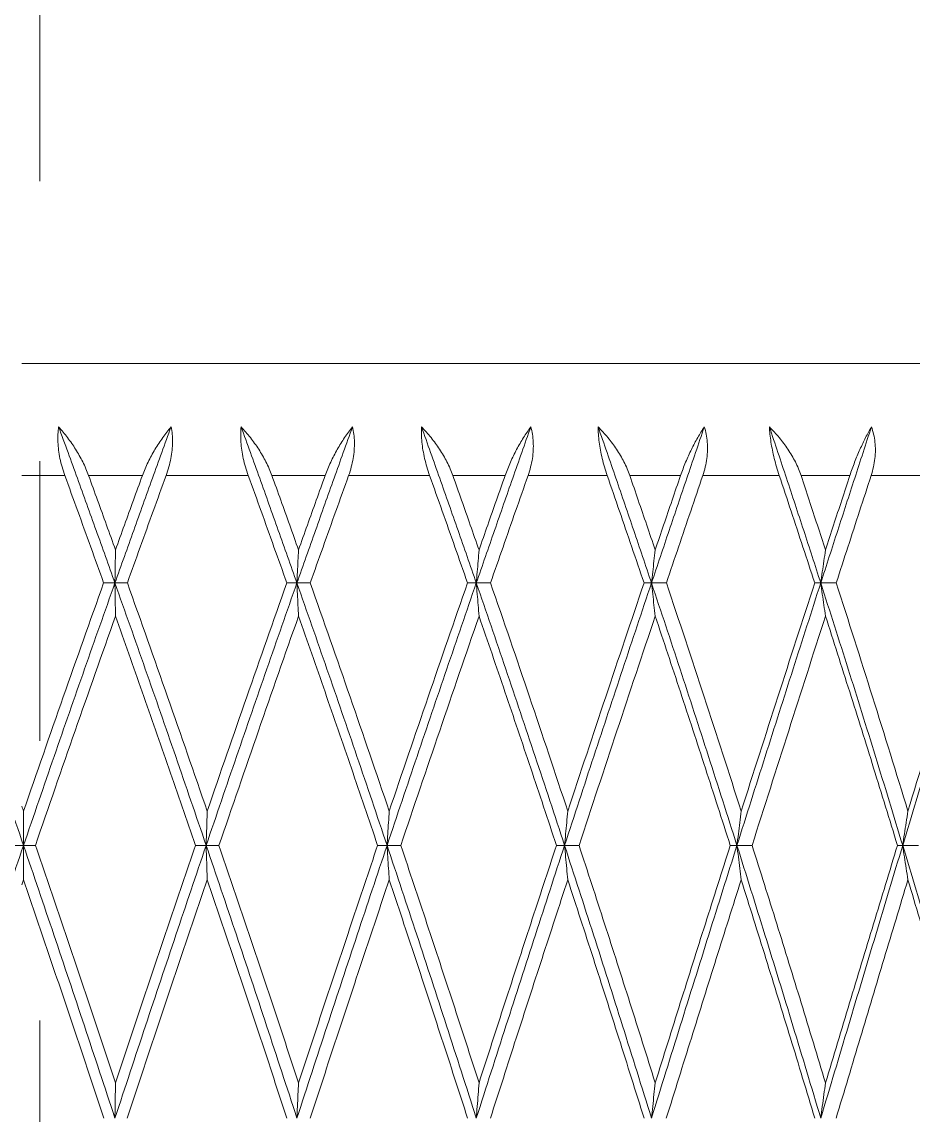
# Model space of a CAD drawing. Extents: x 1661 to 2451, y 0 to 579.
# Drawn here: x 2166.99 to 2174.95, y 464.05 to 473.82 of the extents above; entities that cross this region are included whole.
import ezdxf

# ---------------------------------------------------------------- set-up
doc = ezdxf.new("R2010")
doc.units = 0
doc.header["$LTSCALE"] = 10
doc.header["$MEASUREMENT"] = 0
doc.linetypes.add('CENTER', pattern=[2, 1.25, -0.25, 0.25, -0.25])
doc.layers.add('2', color=7, linetype='CONTINUOUS', true_color=0xffffff)
doc.layers.add('BODY', color=7, linetype='CONTINUOUS')

msp = doc.modelspace()

# ---------------------------------------------------------------- linework, layer by layer
at = {"layer": '2', "color": 7, "linetype": 'Continuous', "lineweight": 18}
for p, q in [((2166.9886, 470.7637), (2182.9886, 470.7637)), ((2166.9886, 466.107), (2167.0035, 466.1504))]:
    msp.add_line(p, q, dxfattribs=at)
at = {"layer": '2', "color": 7, "linetype": 'Continuous', "lineweight": 13}
for p, q in [((2167.3724, 469.7637), (2166.9886, 469.7637)), ((2168.277, 469.7637), (2169.0114, 469.7637)), ((2169.9075, 469.7637), (2170.6315, 469.7637)), ((2171.5107, 469.7637), (2172.2176, 469.7637)), ((2173.0716, 469.7637), (2173.7548, 469.7637)), ((2174.5757, 469.7637), (2175.2288, 469.7637))]:
    msp.add_line(p, q, dxfattribs=at)
at = {"layer": '2', "color": 7, "linetype": 'Continuous', "lineweight": 18}
for points in [[(2167.3171, 470.1996), (2167.311, 470.1557), (2167.3065, 470.064), (2167.3246, 469.9172), (2167.3537, 469.8151), (2167.3724, 469.7637)], [(2167.8201, 468.8034), (2167.7641, 468.9611), (2167.6522, 469.2747), (2167.4846, 469.7398), (2167.373, 470.0469), (2167.3171, 470.1996)], [(2168.3223, 470.1996), (2168.2667, 470.047), (2168.1554, 469.7402), (2167.988, 469.2748), (2167.8761, 468.9611), (2167.8201, 468.8034)], [(2168.3223, 470.1996), (2168.3306, 470.1557), (2168.3386, 470.064), (2168.3239, 469.9171), (2168.2957, 469.8151), (2168.277, 469.7637)], [(2169.0114, 469.7637), (2168.9928, 469.8151), (2168.9632, 469.9172), (2168.9418, 470.064), (2168.9427, 470.1557), (2168.9468, 470.1996)], [(2169.4458, 468.8034), (2169.3903, 468.9611), (2169.2794, 469.2747), (2169.1132, 469.7398), (2169.0023, 470.0469), (2168.9468, 470.1996)], [(2169.4458, 468.8034), (2169.5013, 468.9611), (2169.6121, 469.2748), (2169.7776, 469.7402), (2169.8876, 470.047), (2169.9425, 470.1996)], [(2169.9425, 470.1996), (2169.9527, 470.1557), (2169.9642, 470.064), (2169.953, 469.9171), (2169.9259, 469.8151), (2169.9075, 469.7637)], [(2170.6315, 469.7637), (2170.6132, 469.8151), (2170.5832, 469.9172), (2170.5589, 470.064), (2170.5563, 470.1557), (2170.5582, 470.1996)], [(2171.0485, 468.8034), (2170.9941, 468.9611), (2170.8852, 469.2747), (2170.7219, 469.7398), (2170.6128, 470.0469), (2170.5582, 470.1996)], [(2171.0485, 468.8034), (2171.1029, 468.9611), (2171.2116, 469.2748), (2171.3738, 469.7402), (2171.4815, 470.047), (2171.5352, 470.1996)], [(2171.5352, 470.1996), (2171.5472, 470.1557), (2171.562, 470.064), (2171.5545, 469.9171), (2171.5287, 469.8151), (2171.5107, 469.7637)], [(2172.6133, 468.8034), (2172.5604, 468.9611), (2172.4546, 469.2747), (2172.2957, 469.7398), (2172.1895, 470.0469), (2172.1363, 470.1996)], [(2172.2176, 469.7637), (2172.1997, 469.8151), (2172.1698, 469.9172), (2172.1427, 470.064), (2172.1365, 470.1557), (2172.1363, 470.1996)], [(2172.6133, 468.8034), (2172.6662, 468.9611), (2172.7717, 469.2748), (2172.929, 469.7402), (2173.0333, 470.047), (2173.0853, 470.1996)], [(2173.0853, 470.1996), (2173.0991, 470.1557), (2173.1171, 470.064), (2173.1132, 469.9171), (2173.0891, 469.8151), (2173.0716, 469.7637)], [(2174.1255, 468.8034), (2174.0747, 468.9611), (2173.9729, 469.2747), (2173.8199, 469.7398), (2173.7175, 470.0469), (2173.6662, 470.1996)], [(2173.7548, 469.7637), (2173.7375, 469.8151), (2173.7079, 469.9172), (2173.6782, 470.064), (2173.6686, 470.1557), (2173.6662, 470.1996)], [(2174.1255, 468.8034), (2174.1764, 468.9611), (2174.2777, 469.2748), (2174.4287, 469.7402), (2174.5287, 470.047), (2174.5785, 470.1996)], [(2174.5785, 470.1996), (2174.5939, 470.1557), (2174.6149, 470.064), (2174.6148, 469.9171), (2174.5925, 469.8151), (2174.5757, 469.7637)], [(2167.7192, 468.8034), (2167.6807, 468.9109), (2167.6038, 469.1254), (2167.4882, 469.4454), (2167.411, 469.6578), (2167.3724, 469.7637)], [(2167.825, 469.099), (2167.7984, 469.1732), (2167.745, 469.3214), (2167.6649, 469.543), (2167.6115, 469.6902), (2167.5847, 469.7637)], [(2168.0651, 469.7637), (2168.0384, 469.6902), (2167.9851, 469.543), (2167.905, 469.3214), (2167.8517, 469.1732), (2167.825, 469.099)], [(2168.277, 469.7637), (2168.2385, 469.6578), (2168.1615, 469.4454), (2168.0461, 469.1254), (2167.9693, 468.9109), (2167.9308, 468.8034)], [(2169.3554, 468.8034), (2169.3173, 468.9109), (2169.241, 469.1254), (2169.1264, 469.4454), (2169.0498, 469.6578), (2169.0114, 469.7637)], [(2169.4603, 469.099), (2169.4339, 469.1732), (2169.3811, 469.3214), (2169.3017, 469.543), (2169.2487, 469.6902), (2169.2221, 469.7637)], [(2169.4603, 469.099), (2169.4867, 469.1732), (2169.5395, 469.3214), (2169.6188, 469.543), (2169.6716, 469.6902), (2169.698, 469.7637)], [(2169.5651, 468.8034), (2169.6031, 468.9109), (2169.6792, 469.1254), (2169.7933, 469.4454), (2169.8694, 469.6578), (2169.9075, 469.7637)], [(2170.9696, 468.8034), (2170.9322, 468.9109), (2170.8573, 469.1254), (2170.7445, 469.4454), (2170.6692, 469.6578), (2170.6315, 469.7637)], [(2171.0725, 469.099), (2171.0466, 469.1732), (2170.9947, 469.3214), (2170.9168, 469.543), (2170.8647, 469.6902), (2170.8387, 469.7637)], [(2171.0725, 469.099), (2171.0984, 469.1732), (2171.1502, 469.3214), (2171.2279, 469.543), (2171.2797, 469.6902), (2171.3056, 469.7637)], [(2171.1753, 468.8034), (2171.2126, 468.9109), (2171.2872, 469.1254), (2171.399, 469.4454), (2171.4734, 469.6578), (2171.5107, 469.7637)], [(2172.5465, 468.8034), (2172.5102, 468.9109), (2172.4373, 469.1254), (2172.3277, 469.4454), (2172.2543, 469.6578), (2172.2176, 469.7637)], [(2172.6466, 469.099), (2172.6214, 469.1732), (2172.571, 469.3214), (2172.4952, 469.543), (2172.4446, 469.6902), (2172.4192, 469.7637)], [(2172.6466, 469.099), (2172.6718, 469.1732), (2172.7221, 469.3214), (2172.7975, 469.543), (2172.8477, 469.6902), (2172.8728, 469.7637)], [(2172.7464, 468.8034), (2172.7826, 468.9109), (2172.855, 469.1254), (2172.9634, 469.4454), (2173.0355, 469.6578), (2173.0716, 469.7637)], [(2174.0716, 468.8034), (2174.0366, 468.9109), (2173.9665, 469.1254), (2173.8609, 469.4454), (2173.7902, 469.6578), (2173.7548, 469.7637)], [(2174.1678, 469.099), (2174.1436, 469.1732), (2174.0951, 469.3214), (2174.0222, 469.543), (2173.9735, 469.6902), (2173.9491, 469.7637)], [(2174.1678, 469.099), (2174.192, 469.1732), (2174.2403, 469.3214), (2174.3128, 469.543), (2174.361, 469.6902), (2174.3851, 469.7637)], [(2174.2637, 468.8034), (2174.2985, 468.9109), (2174.368, 469.1254), (2174.472, 469.4454), (2174.5412, 469.6578), (2174.5757, 469.7637)], [(2167.825, 469.099), (2167.8245, 469.0662), (2167.8234, 469.0007), (2167.8217, 468.9022), (2167.8206, 468.8364), (2167.8201, 468.8034)], [(2169.4458, 468.8034), (2169.4474, 468.8364), (2169.4506, 468.9022), (2169.4554, 469.0007), (2169.4587, 469.0662), (2169.4603, 469.099)], [(2171.0485, 468.8034), (2171.0511, 468.8364), (2171.0565, 468.9022), (2171.0645, 469.0007), (2171.0698, 469.0662), (2171.0725, 469.099)], [(2172.6133, 468.8034), (2172.617, 468.8364), (2172.6243, 468.9022), (2172.6354, 469.0007), (2172.6429, 469.0662), (2172.6466, 469.099)], [(2174.1255, 468.8034), (2174.1302, 468.8364), (2174.1395, 468.9022), (2174.1536, 469.0007), (2174.1631, 469.0662), (2174.1678, 469.099)], [(2167.0034, 466.458), (2166.9121, 466.7253), (2166.7299, 467.2555), (2166.458, 468.0363), (2166.277, 468.5491), (2166.1867, 468.8034)], [(2167.8201, 468.8034), (2167.7299, 468.5496), (2167.5492, 468.0374), (2167.277, 467.2557), (2167.0947, 466.7254), (2167.0034, 466.458)], [(2167.0035, 466.7644), (2167.2384, 467.4454), (2167.4769, 468.1251), (2167.7192, 468.8034)], [(2167.7192, 468.8034), (2167.7304, 468.8034), (2167.7529, 468.8034), (2167.7865, 468.8034), (2167.8089, 468.8034), (2167.8201, 468.8034)], [(2167.9308, 468.8034), (2167.9185, 468.8034), (2167.8939, 468.8034), (2167.857, 468.8034), (2167.8324, 468.8034), (2167.8201, 468.8034)], [(2168.6349, 466.458), (2168.544, 466.7253), (2168.3625, 467.2555), (2168.0913, 468.0363), (2167.9104, 468.5491), (2167.8201, 468.8034)], [(2167.8201, 468.8034), (2167.8206, 468.7705), (2167.8217, 468.7046), (2167.8234, 468.6057), (2167.8245, 468.5396), (2167.825, 468.5066)], [(2168.6446, 466.7644), (2168.4108, 467.4454), (2168.173, 468.1251), (2167.9308, 468.8034)], [(2169.4458, 468.8034), (2169.3565, 468.5496), (2169.1773, 468.0374), (2168.907, 467.2557), (2168.7257, 466.7254), (2168.6349, 466.458)], [(2168.6446, 466.7644), (2168.8784, 467.4454), (2169.1153, 468.1251), (2169.3554, 468.8034)], [(2169.3554, 468.8034), (2169.3655, 468.8034), (2169.3856, 468.8034), (2169.4157, 468.8034), (2169.4358, 468.8034), (2169.4458, 468.8034)], [(2169.4458, 468.8034), (2169.459, 468.8034), (2169.4855, 468.8034), (2169.5253, 468.8034), (2169.5518, 468.8034), (2169.5651, 468.8034)], [(2169.4458, 468.8034), (2169.5353, 468.5491), (2169.7142, 468.0363), (2169.9823, 467.2555), (2170.1614, 466.7253), (2170.251, 466.458)], [(2169.4458, 468.8034), (2169.4474, 468.7705), (2169.4506, 468.7046), (2169.4554, 468.6057), (2169.4587, 468.5396), (2169.4603, 468.5066)], [(2170.2703, 466.7644), (2170.0397, 467.4454), (2169.8048, 468.1251), (2169.5651, 468.8034)], [(2171.0485, 468.8034), (2170.9609, 468.5496), (2170.7849, 468.0374), (2170.5191, 467.2557), (2170.3405, 466.7254), (2170.251, 466.458)], [(2170.2703, 466.7644), (2170.5008, 467.4454), (2170.7338, 468.1251), (2170.9696, 468.8034)], [(2170.9696, 468.8034), (2170.9784, 468.8034), (2170.9959, 468.8034), (2171.0222, 468.8034), (2171.0397, 468.8034), (2171.0485, 468.8034)], [(2171.0485, 468.8034), (2171.0626, 468.8034), (2171.0908, 468.8034), (2171.133, 468.8034), (2171.1612, 468.8034), (2171.1753, 468.8034)], [(2171.0485, 468.8034), (2171.1363, 468.5491), (2171.3118, 468.0363), (2171.5741, 467.2555), (2171.7491, 466.7253), (2171.8366, 466.458)], [(2171.0485, 468.8034), (2171.0511, 468.7705), (2171.0565, 468.7046), (2171.0645, 468.6057), (2171.0698, 468.5396), (2171.0725, 468.5066)], [(2171.8653, 466.7644), (2171.6402, 467.4454), (2171.4104, 468.1251), (2171.1753, 468.8034)], [(2172.6133, 468.8034), (2172.5282, 468.5496), (2172.3571, 468.0374), (2172.0982, 467.2557), (2171.924, 466.7254), (2171.8366, 466.458)], [(2171.8653, 466.7644), (2172.0903, 467.4454), (2172.3174, 468.1251), (2172.5465, 468.8034)], [(2172.5465, 468.8034), (2172.554, 468.8034), (2172.5688, 468.8034), (2172.5911, 468.8034), (2172.6059, 468.8034), (2172.6133, 468.8034)], [(2172.6133, 468.8034), (2172.6281, 468.8034), (2172.6577, 468.8034), (2172.702, 468.8034), (2172.7316, 468.8034), (2172.7464, 468.8034)], [(2172.6133, 468.8034), (2172.6986, 468.5491), (2172.8689, 468.0363), (2173.1231, 467.2555), (2173.2924, 466.7253), (2173.3769, 466.458)], [(2172.6133, 468.8034), (2172.617, 468.7705), (2172.6243, 468.7046), (2172.6354, 468.6057), (2172.6429, 468.5396), (2172.6466, 468.5066)], [(2173.4147, 466.7644), (2173.1972, 467.4454), (2172.9746, 468.1251), (2172.7464, 468.8034)], [(2174.1255, 468.8034), (2174.0437, 468.5496), (2173.8791, 468.0374), (2173.6296, 467.2557), (2173.4614, 466.7254), (2173.3769, 466.458)], [(2173.4147, 466.7644), (2173.6322, 467.4454), (2173.8511, 468.1251), (2174.0716, 468.8034)], [(2174.0716, 468.8034), (2174.0776, 468.8034), (2174.0896, 468.8034), (2174.1076, 468.8034), (2174.1196, 468.8034), (2174.1255, 468.8034)], [(2174.1255, 468.8034), (2174.1409, 468.8034), (2174.1716, 468.8034), (2174.2176, 468.8034), (2174.2483, 468.8034), (2174.2637, 468.8034)], [(2174.1255, 468.8034), (2174.2075, 468.5491), (2174.3711, 468.0363), (2174.6148, 467.2555), (2174.7768, 466.7253), (2174.8575, 466.458)], [(2174.1255, 468.8034), (2174.1302, 468.7705), (2174.1395, 468.7046), (2174.1536, 468.6057), (2174.1631, 468.5396), (2174.1678, 468.5066)], [(2174.9041, 466.7644), (2174.6962, 467.4454), (2174.4829, 468.1251), (2174.2637, 468.8034)], [(2175.5711, 468.8034), (2175.4934, 468.5496), (2175.3368, 468.0374), (2175.099, 467.2557), (2174.9383, 466.7254), (2174.8575, 466.458)], [(2174.9041, 466.7644), (2175.112, 467.4454), (2175.3208, 468.1251), (2175.5305, 468.8034)], [(2167.825, 468.5066), (2167.5827, 467.8251), (2167.3441, 467.1421), (2167.1089, 466.458)], [(2167.825, 468.5066), (2167.9047, 468.2824), (2168.0639, 467.8317), (2168.3022, 467.1489), (2168.4605, 466.689), (2168.5396, 466.458)], [(2169.4603, 468.5066), (2169.2202, 467.8251), (2168.9834, 467.1421), (2168.7495, 466.458)], [(2169.4603, 468.5066), (2169.5393, 468.2824), (2169.6969, 467.8317), (2169.9324, 467.1489), (2170.0887, 466.689), (2170.1667, 466.458)], [(2171.0725, 468.5066), (2170.837, 467.8251), (2170.6041, 467.1421), (2170.3737, 466.458)], [(2171.7641, 466.458), (2171.6879, 466.689), (2171.5351, 467.1489), (2171.3045, 467.8317), (2171.15, 468.2824), (2171.0725, 468.5066)], [(2172.6466, 468.5066), (2172.4178, 467.8251), (2172.191, 467.1421), (2171.9662, 466.458)], [(2172.6466, 468.5066), (2172.7219, 468.2824), (2172.8718, 467.8317), (2173.0953, 467.1489), (2173.2432, 466.689), (2173.3169, 466.458)], [(2174.1678, 468.5066), (2173.9478, 467.8251), (2173.7293, 467.1421), (2173.5122, 466.458)], [(2174.8106, 466.458), (2174.7401, 466.689), (2174.5985, 467.1489), (2174.3842, 467.8317), (2174.2401, 468.2824), (2174.1678, 468.5066)], [(2167.0035, 466.7644), (2166.9985, 466.7788), (2166.9936, 466.7931), (2166.9886, 466.8074)], [(2167.0034, 466.458), (2167.0034, 466.4922), (2167.0034, 466.5604), (2167.0035, 466.6625), (2167.0035, 466.7305), (2167.0035, 466.7644)], [(2168.6349, 466.458), (2168.6359, 466.4922), (2168.6381, 466.5604), (2168.6413, 466.6625), (2168.6435, 466.7305), (2168.6446, 466.7644)], [(2170.251, 466.458), (2170.2531, 466.4922), (2170.2574, 466.5604), (2170.2638, 466.6625), (2170.2681, 466.7305), (2170.2703, 466.7644)], [(2171.8366, 466.458), (2171.8397, 466.4922), (2171.8461, 466.5604), (2171.8556, 466.6625), (2171.862, 466.7305), (2171.8653, 466.7644)], [(2173.3769, 466.458), (2173.3811, 466.4922), (2173.3894, 466.5604), (2173.402, 466.6625), (2173.4105, 466.7305), (2173.4147, 466.7644)], [(2174.8575, 466.458), (2174.8627, 466.4922), (2174.873, 466.5604), (2174.8885, 466.6625), (2174.8989, 466.7305), (2174.9041, 466.7644)], [(2166.1867, 464.0197), (2166.2779, 464.2973), (2166.4601, 464.848), (2166.7324, 465.6611), (2166.9132, 466.1939), (2167.0034, 466.458)], [(2166.898, 466.458), (2166.9097, 466.458), (2166.9332, 466.458), (2166.9683, 466.458), (2166.9917, 466.458), (2167.0034, 466.458)], [(2167.109, 466.458), (2167.0972, 466.458), (2167.0738, 466.458), (2167.0386, 466.458), (2167.0151, 466.458), (2167.0034, 466.458)], [(2167.8201, 464.0197), (2167.7288, 464.2974), (2167.5466, 464.8482), (2167.2748, 465.6599), (2167.0938, 466.1934), (2167.0034, 466.458)], [(2167.0035, 466.1504), (2167.0035, 466.1846), (2167.0035, 466.253), (2167.0034, 466.3556), (2167.0034, 466.4239), (2167.0034, 466.458)], [(2167.109, 466.458), (2167.1887, 466.2257), (2167.348, 465.7588), (2167.5868, 465.0517), (2167.7456, 464.5757), (2167.825, 464.3366)], [(2168.6349, 466.458), (2168.5451, 466.1939), (2168.3651, 465.6611), (2168.0934, 464.848), (2167.9113, 464.2973), (2167.8201, 464.0197)], [(2168.5396, 466.458), (2168.4602, 466.2257), (2168.3014, 465.7588), (2168.0632, 465.0517), (2167.9044, 464.5757), (2167.825, 464.3366)], [(2168.6349, 466.458), (2168.6243, 466.458), (2168.6032, 466.458), (2168.5714, 466.458), (2168.5502, 466.458), (2168.5396, 466.458)], [(2168.7495, 466.458), (2168.7368, 466.458), (2168.7113, 466.458), (2168.6731, 466.458), (2168.6476, 466.458), (2168.6349, 466.458)], [(2169.4458, 464.0197), (2169.3554, 464.2974), (2169.1748, 464.8482), (2168.9048, 465.6599), (2168.7248, 466.1934), (2168.6349, 466.458)], [(2168.6349, 466.458), (2168.6359, 466.4239), (2168.6381, 466.3556), (2168.6413, 466.253), (2168.6435, 466.1846), (2168.6446, 466.1504)], [(2168.7495, 466.458), (2168.8289, 466.2257), (2168.9872, 465.7588), (2169.2242, 465.0517), (2169.3817, 464.5757), (2169.4603, 464.3366)], [(2170.251, 466.458), (2170.1625, 466.1939), (2169.9848, 465.6611), (2169.7163, 464.848), (2169.5361, 464.2973), (2169.4458, 464.0197)], [(2170.1667, 466.458), (2170.0884, 466.2257), (2169.9316, 465.7588), (2169.6961, 465.0517), (2169.539, 464.5757), (2169.4603, 464.3366)], [(2170.251, 466.458), (2170.2416, 466.458), (2170.2229, 466.458), (2170.1948, 466.458), (2170.1761, 466.458), (2170.1667, 466.458)], [(2170.3737, 466.458), (2170.36, 466.458), (2170.3328, 466.458), (2170.2918, 466.458), (2170.2646, 466.458), (2170.251, 466.458)], [(2171.0485, 464.0197), (2170.9598, 464.2974), (2170.7824, 464.8482), (2170.5169, 465.6599), (2170.3396, 466.1934), (2170.251, 466.458)], [(2170.251, 466.458), (2170.2531, 466.4239), (2170.2573, 466.3556), (2170.2638, 466.253), (2170.2681, 466.1846), (2170.2703, 466.1504)], [(2171.0725, 464.3366), (2170.9954, 464.5757), (2170.8408, 465.0517), (2170.6077, 465.7588), (2170.4518, 466.2257), (2170.3737, 466.458)], [(2171.0485, 464.0197), (2171.1372, 464.2973), (2171.3138, 464.848), (2171.5766, 465.6611), (2171.7502, 466.1939), (2171.8366, 466.458)], [(2171.0725, 464.3366), (2171.1497, 464.5757), (2171.3038, 465.0517), (2171.5344, 465.7588), (2171.6876, 466.2257), (2171.7641, 466.458)], [(2171.7641, 466.458), (2171.7722, 466.458), (2171.7883, 466.458), (2171.8125, 466.458), (2171.8285, 466.458), (2171.8366, 466.458)], [(2171.9662, 466.458), (2171.9518, 466.458), (2171.923, 466.458), (2171.8798, 466.458), (2171.851, 466.458), (2171.8366, 466.458)], [(2172.6133, 464.0197), (2172.5271, 464.2974), (2172.3547, 464.8482), (2172.0961, 465.6599), (2171.9231, 466.1934), (2171.8366, 466.458)], [(2171.8653, 466.1504), (2171.862, 466.1846), (2171.8556, 466.253), (2171.8461, 466.3556), (2171.8397, 466.4239), (2171.8366, 466.458)], [(2171.9662, 466.458), (2172.0424, 466.2257), (2172.1945, 465.7588), (2172.4213, 465.0517), (2172.5716, 464.5757), (2172.6466, 464.3366)], [(2173.3769, 466.458), (2173.2934, 466.1939), (2173.1255, 465.6611), (2172.8709, 464.848), (2172.6994, 464.2973), (2172.6133, 464.0197)], [(2173.3169, 466.458), (2173.2429, 466.2257), (2173.0946, 465.7588), (2172.8711, 465.0517), (2172.7215, 464.5757), (2172.6466, 464.3366)], [(2173.3769, 466.458), (2173.3702, 466.458), (2173.3569, 466.458), (2173.3369, 466.458), (2173.3236, 466.458), (2173.3169, 466.458)], [(2173.5122, 466.458), (2173.4972, 466.458), (2173.4671, 466.458), (2173.422, 466.458), (2173.3919, 466.458), (2173.3769, 466.458)], [(2174.1255, 464.0197), (2174.0427, 464.2974), (2173.8768, 464.8482), (2173.6276, 465.6599), (2173.4605, 466.1934), (2173.3769, 466.458)], [(2173.3769, 466.458), (2173.3811, 466.4239), (2173.3894, 466.3556), (2173.402, 466.253), (2173.4105, 466.1846), (2173.4147, 466.1504)], [(2174.1678, 464.3366), (2174.0957, 464.5757), (2173.9511, 465.0517), (2173.7326, 465.7588), (2173.5858, 466.2257), (2173.5122, 466.458)], [(2174.1255, 464.0197), (2174.2083, 464.2973), (2174.373, 464.848), (2174.6171, 465.6611), (2174.7777, 466.1939), (2174.8575, 466.458)], [(2174.1678, 464.3366), (2174.2398, 464.5757), (2174.3835, 465.0517), (2174.5978, 465.7588), (2174.7398, 466.2257), (2174.8106, 466.458)], [(2174.8106, 466.458), (2174.8158, 466.458), (2174.8263, 466.458), (2174.8419, 466.458), (2174.8523, 466.458), (2174.8575, 466.458)], [(2174.9973, 466.458), (2174.9817, 466.458), (2174.9507, 466.458), (2174.9041, 466.458), (2174.8731, 466.458), (2174.8575, 466.458)], [(2175.5711, 464.0197), (2175.4924, 464.2974), (2175.3346, 464.8482), (2175.097, 465.6599), (2174.9375, 466.1934), (2174.8575, 466.458)], [(2174.9041, 466.1504), (2174.8989, 466.1846), (2174.8885, 466.253), (2174.873, 466.3556), (2174.8627, 466.4239), (2174.8575, 466.458)], [(2167.0035, 466.1504), (2167.0833, 465.9171), (2167.2427, 465.4482), (2167.4816, 464.738), (2167.6406, 464.2599), (2167.7201, 464.0197)], [(2168.6446, 466.1504), (2168.5652, 465.9171), (2168.4064, 465.4482), (2168.1681, 464.738), (2168.0094, 464.2599), (2167.9299, 464.0197)], [(2168.6446, 466.1504), (2168.724, 465.9171), (2168.8826, 465.4482), (2169.1199, 464.738), (2169.2776, 464.2599), (2169.3563, 464.0197)], [(2170.2703, 466.1504), (2170.192, 465.9171), (2170.0353, 465.4482), (2169.7999, 464.738), (2169.6428, 464.2599), (2169.5642, 464.0197)], [(2170.2703, 466.1504), (2170.3485, 465.9171), (2170.5048, 465.4482), (2170.7382, 464.738), (2170.8931, 464.2599), (2170.9705, 464.0197)], [(2171.1744, 464.0197), (2171.2515, 464.2599), (2171.4054, 464.738), (2171.6358, 465.4482), (2171.7888, 465.9171), (2171.8653, 466.1504)], [(2171.8653, 466.1504), (2171.9417, 465.9171), (2172.0941, 465.4482), (2172.3215, 464.738), (2172.4722, 464.2599), (2172.5474, 464.0197)], [(2173.4147, 466.1504), (2173.3408, 465.9171), (2173.1928, 465.4482), (2172.9697, 464.738), (2172.8204, 464.2599), (2172.7456, 464.0197)], [(2173.4147, 466.1504), (2173.4886, 465.9171), (2173.6357, 465.4482), (2173.855, 464.738), (2174.0001, 464.2599), (2174.0724, 464.0197)], [(2174.2629, 464.0197), (2174.3348, 464.2599), (2174.4781, 464.738), (2174.6919, 465.4482), (2174.8335, 465.9171), (2174.9041, 466.1504)], [(2174.9041, 466.1504), (2174.9747, 465.9171), (2175.1153, 465.4482), (2175.3244, 464.738), (2175.4625, 464.2599), (2175.5312, 464.0197)], [(2167.825, 464.3366), (2167.8245, 464.3015), (2167.8234, 464.2312), (2167.8217, 464.1256), (2167.8206, 464.0551), (2167.8201, 464.0197)], [(2169.4603, 464.3366), (2169.4587, 464.3015), (2169.4554, 464.2312), (2169.4506, 464.1256), (2169.4474, 464.0551), (2169.4458, 464.0197)], [(2171.0485, 464.0197), (2171.0512, 464.0551), (2171.0565, 464.1256), (2171.0645, 464.2312), (2171.0698, 464.3015), (2171.0725, 464.3366)], [(2172.6466, 464.3366), (2172.6429, 464.3015), (2172.6354, 464.2312), (2172.6243, 464.1256), (2172.617, 464.0551), (2172.6133, 464.0197)], [(2174.1255, 464.0197), (2174.1302, 464.0551), (2174.1396, 464.1256), (2174.1536, 464.2312), (2174.1631, 464.3015), (2174.1678, 464.3366)]]:
    msp.add_open_spline(points, degree=3, dxfattribs=at)
for points, knots in [([(2167.3171, 470.1996), (2167.3448, 470.1685), (2167.3713, 470.1363), (2167.422, 470.0693), (2167.4461, 470.0346), (2167.4915, 469.9622), (2167.5128, 469.9245), (2167.5521, 469.8457), (2167.5696, 469.8052), (2167.5847, 469.7637)], [0, 0, 0, 0, 0.25, 0.25, 0.5, 0.5, 0.75, 0.75, 1, 1, 1, 1]), ([(2168.0651, 469.7637), (2168.0802, 469.8051), (2168.0973, 469.8452), (2168.1349, 469.9228), (2168.1553, 469.9605), (2168.1883, 470.0153), (2168.1996, 470.0333), (2168.2228, 470.0685), (2168.2347, 470.0857), (2168.271, 470.1363), (2168.2963, 470.1686), (2168.3223, 470.1996)], [0, 0, 0, 0, 0.25, 0.25, 0.5, 0.5, 0.625, 0.625, 0.75, 0.75, 1, 1, 1, 1]), ([(2168.9468, 470.1996), (2168.9758, 470.1685), (2169.0034, 470.1363), (2169.0561, 470.0693), (2169.081, 470.0346), (2169.1278, 469.9622), (2169.1496, 469.9245), (2169.1895, 469.8457), (2169.2071, 469.8052), (2169.2221, 469.7637)], [0, 0, 0, 0, 0.25, 0.25, 0.5, 0.5, 0.75, 0.75, 1, 1, 1, 1]), ([(2169.698, 469.7637), (2169.7129, 469.8051), (2169.7296, 469.8452), (2169.7658, 469.9228), (2169.7854, 469.9605), (2169.8167, 470.0153), (2169.8274, 470.0333), (2169.8493, 470.0685), (2169.8605, 470.0857), (2169.8947, 470.1363), (2169.9182, 470.1686), (2169.9425, 470.1996)], [0, 0, 0, 0, 0.25, 0.25, 0.5, 0.5, 0.625, 0.625, 0.75, 0.75, 1, 1, 1, 1]), ([(2170.5582, 470.1996), (2170.5882, 470.1685), (2170.6167, 470.1363), (2170.6708, 470.0693), (2170.6964, 470.0346), (2170.7441, 469.9622), (2170.7662, 469.9245), (2170.8063, 469.8457), (2170.8239, 469.8052), (2170.8387, 469.7637)], [0, 0, 0, 0, 0.25, 0.25, 0.5, 0.5, 0.75, 0.75, 1, 1, 1, 1]), ([(2171.3056, 469.7637), (2171.3202, 469.8051), (2171.3363, 469.8452), (2171.3708, 469.9228), (2171.3893, 469.9605), (2171.4186, 470.0153), (2171.4287, 470.0333), (2171.4491, 470.0685), (2171.4595, 470.0857), (2171.4911, 470.1363), (2171.5129, 470.1686), (2171.5352, 470.1996)], [0, 0, 0, 0, 0.25, 0.25, 0.5, 0.5, 0.625, 0.625, 0.75, 0.75, 1, 1, 1, 1]), ([(2172.1363, 470.1996), (2172.1669, 470.1685), (2172.1961, 470.1363), (2172.2512, 470.0693), (2172.2771, 470.0346), (2172.3253, 469.9622), (2172.3475, 469.9245), (2172.3875, 469.8457), (2172.4049, 469.8052), (2172.4192, 469.7637)], [0, 0, 0, 0, 0.25, 0.25, 0.5, 0.5, 0.75, 0.75, 1, 1, 1, 1]), ([(2172.8728, 469.7637), (2172.887, 469.8051), (2172.9023, 469.8452), (2172.9349, 469.9228), (2172.9521, 469.9605), (2172.9792, 470.0153), (2172.9885, 470.0333), (2173.0072, 470.0685), (2173.0167, 470.0857), (2173.0456, 470.1363), (2173.0652, 470.1686), (2173.0853, 470.1996)], [0, 0, 0, 0, 0.25, 0.25, 0.5, 0.5, 0.625, 0.625, 0.75, 0.75, 1, 1, 1, 1]), ([(2173.6662, 470.1996), (2173.6973, 470.1685), (2173.7268, 470.1363), (2173.7824, 470.0693), (2173.8085, 470.0346), (2173.8566, 469.9622), (2173.8788, 469.9245), (2173.9183, 469.8457), (2173.9353, 469.8052), (2173.9491, 469.7637)], [0, 0, 0, 0, 0.25, 0.25, 0.5, 0.5, 0.75, 0.75, 1, 1, 1, 1]), ([(2174.3851, 469.7637), (2174.3987, 469.8051), (2174.4131, 469.8452), (2174.4434, 469.9228), (2174.4592, 469.9605), (2174.4839, 470.0153), (2174.4923, 470.0333), (2174.5091, 470.0685), (2174.5176, 470.0857), (2174.5434, 470.1363), (2174.5608, 470.1686), (2174.5785, 470.1996)], [0, 0, 0, 0, 0.25, 0.25, 0.5, 0.5, 0.625, 0.625, 0.75, 0.75, 1, 1, 1, 1])]:
    msp.add_open_spline(points, degree=3, knots=knots, dxfattribs=at)
at = {"layer": '2', "color": 7, "linetype": 'Continuous', "lineweight": 13}
for points, weights in [([(2167.5847, 469.7637), (2167.8251, 469.7637), (2168.0651, 469.7637)], [1, 0.999899926231, 1]), ([(2169.2221, 469.7637), (2169.4606, 469.7637), (2169.698, 469.7637)], [1, 0.999899926261, 1]), ([(2170.8387, 469.7637), (2171.0729, 469.7637), (2171.3056, 469.7637)], [1, 0.999899926239, 1]), ([(2172.4192, 469.7637), (2172.6471, 469.7637), (2172.8728, 469.7637)], [1, 0.999899926263, 1]), ([(2173.9491, 469.7637), (2174.1685, 469.7637), (2174.3851, 469.7637)], [1, 0.999899926237, 1])]:
    msp.add_rational_spline(points, weights, degree=2, dxfattribs=at)
at = {"layer": 'BODY', "color": 1, "linetype": 'CENTER', "lineweight": 5}
msp.add_line((2167.1495, 484.8933), (2167.1495, 86.7708), dxfattribs=at)

doc.saveas('drawing.dxf')
